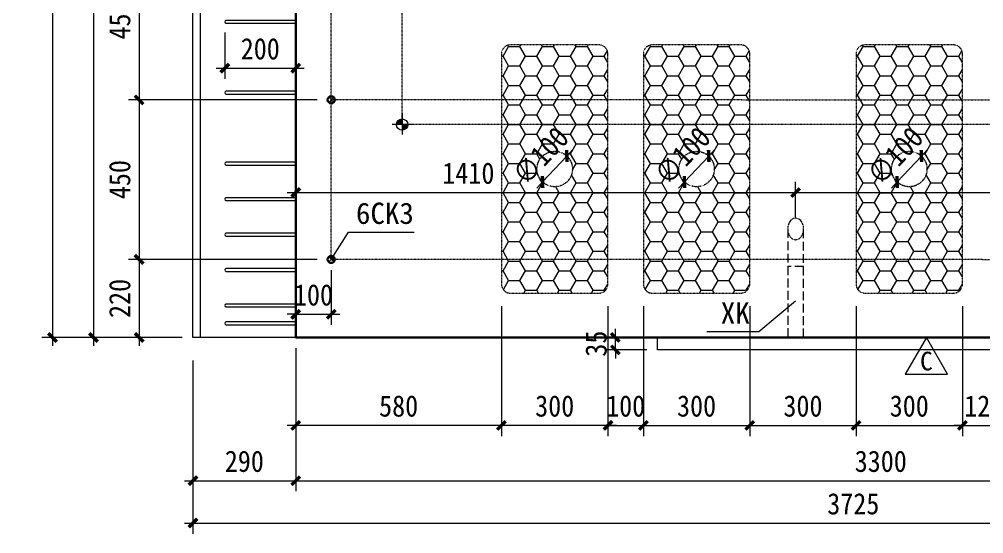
# Model space of a CAD drawing. Header units: millimetres. Extents: x 147 to 28941, y 5 to 9031.
# Drawn here: x 19277 to 21997, y 3207 to 4657 of the extents above; entities that cross this region are included whole.
import ezdxf
from ezdxf.enums import TextEntityAlignment as Align

# ---------------------------------------------------------------- set-up
doc = ezdxf.new("R2010")
doc.units = ezdxf.units.MM
for name, pattern in [('DASH', [0.35, 0.25, -0.1]), ('DOT', [0.25, 0, -0.25]), ('DOTE', [2.42, 2, -0.2, 0.02, -0.2])]:
    doc.linetypes.add(name, pattern=pattern)
for name, color, linetype in [('S-DETL', 4, 'Continuous'), ('图层6', 50, 'DASH'), ('暗柱钢筋', 7, 'Continuous'), ('洞', 40, 'Continuous'), ('聚苯板', 5, 'Continuous')]:
    doc.layers.add(name, color=color, linetype=linetype)
for name, color, linetype, lineweight in [('YG-标注', 151, 'Continuous', 15), ('YZ-文字', 4, 'Continuous', 13), ('YZ-符号', 96, 'Continuous', 9), ('图层4', 7, 'Continuous', 13), ('填充', 7, 'Continuous', 5), ('文字标注', 7, 'Continuous', 15), ('轮廓线', 2, 'Continuous', 13), ('轮廓线0.15', 91, 'Continuous', 15), ('轴线', 1, 'DOTE', 9), ('连接孔', 1, 'DASH', 15)]:
    doc.layers.add(name, color=color, linetype=linetype, lineweight=lineweight)
doc.styles.add('YZ-样式 2', font='simhei.ttf', dxfattribs={"width": 0.9})
doc.styles.add('图签-黑体', font='simhei.ttf')
doc.styles.add('黑体', font='simhei.ttf')
doc.dimstyles.new('YZ-30', dxfattribs={"dimscale": 30, "dimtxt": 2, "dimasz": 0.8, "dimexe": 1, "dimexo": 1, "dimgap": 0.8, "dimtad": 1, "dimdec": 0, "dimzin": 1, "dimdsep": 46, "dimtxsty": 'YZ-样式 2', "dimblk": 'ARCHTICK', "dimcen": 250, "dimdle": 0.8, "dimclrd": 151, "dimclre": 151, "dimclrt": 7, "dimazin": 0, "dimtfac": 1, "dimtdec": 0, "dimtix": 1, "dimtmove": 2, "dimatfit": 2, "dimldrblk": 'ARCHTICK', "dimfxl": 1, "dimlwd": 9, "dimlwe": 9, "dimarcsym": 0})

# ---------------------------------------------------------------- blocks, each defined once
blk = doc.blocks.new('A$C450513D1')
at = {"layer": '文字标注', "lineweight": 13, "ltscale": 100}
h = blk.add_hatch(color=2, dxfattribs=at)
edge = h.paths.add_edge_path()
edge.add_arc((0, 0), 16, 90, 180)
edge.add_line((-16, 0), (0, 0))
edge.add_line((0, 0), (0, 16))
edge = h.paths.add_edge_path()
edge.add_line((16, 0), (0, 0))
edge.add_line((0, 0), (0, -16))
edge.add_arc((0, 0), 16, 270, 360)
at = {"layer": 'S-DETL', "color": 7, "lineweight": 13}
blk.add_circle((0, 0), 16, dxfattribs=at)
at = {"layer": '轴线', "color": 1, "linetype": 'DOTE', "lineweight": 5, "ltscale": 30}
for points in [[(0, 32), (0, -32)], [(32, 0), (-32, 0)]]:
    blk.add_lwpolyline(points, dxfattribs=at)
blk = doc.blocks.new('A$C15E43CF4')
at = {"layer": '洞', "lineweight": 30}
blk.add_circle((0, 0), 10, dxfattribs=at)
at = {"layer": '轴线', "color": 1, "linetype": 'DOTE', "lineweight": 13, "ltscale": 30}
for p, q in [((7.1, 7.1), (-7.1, -7.1)), ((-7.1, 7.1), (7.1, -7.1))]:
    blk.add_line(p, q, dxfattribs=at)
blk = doc.blocks.new('*U115')
at = {"layer": 'YG-标注'}
blk.add_blockref('A$C15E43CF4', (0, 0), dxfattribs=at)
blk = doc.blocks.new('*U116')
at = {"layer": 'YG-标注', "color": 0, "linetype": 'ByBlock', "lineweight": -2}
for p in [(0, 2250), (0, 1800), (0, 1350), (0, 900), (0, 450), (0, 0)]:
    blk.add_blockref('*U115', p, dxfattribs=at)
blk = doc.blocks.new('连接孔')
at = {"layer": '连接孔', "ltscale": 100}
blk.add_line((-22.5, -85), (22.5, -85), dxfattribs=at)
blk.add_lwpolyline([(22.5, 21), (22.5, -285), (-22.5, -285), (-22.5, 21)], dxfattribs=at)
at = {"layer": '连接孔', "ltscale": 0.1}
blk.add_ellipse((0, 21), major_axis=(0, -30.3), ratio=0.741528, start_param=-3.141592653589793, end_param=3.141592653589792, dxfattribs=at)
blk = doc.blocks.new('_ArchTick')
at = {"color": 0, "linetype": 'ByBlock', "const_width": 0.4}
blk.add_lwpolyline([(-0.5, -0.5), (0.5, 0.5)], dxfattribs=at)
blk = doc.blocks.new('*D192')
at = {"layer": 'Defpoints', "color": 0, "transparency": 16777216}
for p in [(19766.3, 3725.1), (23491.3, 3725.1), (23491.3, 3236.8)]:
    blk.add_point(p, dxfattribs=at)
at = {"layer": 'YG-标注', "color": 151, "lineweight": 9, "transparency": 16777216}
for p, q in [((19766.3, 3695.1), (19766.3, 3206.8)), ((23491.3, 3695.1), (23491.3, 3206.8)), ((19742.3, 3236.8), (23515.3, 3236.8))]:
    blk.add_line(p, q, dxfattribs=at)
at = {"layer": 'YG-标注', "color": 151, "lineweight": 9, "transparency": 16777216, "xscale": 24, "yscale": 24, "zscale": 24, "rotation": 180}
blk.add_blockref('_ArchTick', (19766.3, 3236.8), dxfattribs=at)
at = {"layer": 'YG-标注', "color": 151, "lineweight": 9, "transparency": 16777216, "xscale": 24, "yscale": 24, "zscale": 24}
blk.add_blockref('_ArchTick', (23491.3, 3236.8), dxfattribs=at)
at = {"layer": 'YG-标注', "color": 7, "transparency": 16777216, "insert": (21628.8, 3290.8), "char_height": 60, "attachment_point": 5, "style": 'YZ-样式 2'}
blk.add_mtext('3725', dxfattribs=at)
blk = doc.blocks.new('*D193')
at = {"layer": 'Defpoints', "color": 0, "transparency": 16777216}
for p in [(20056.3, 3760.1), (19766.3, 3725.1), (20056.3, 3356.3)]:
    blk.add_point(p, dxfattribs=at)
at = {"layer": 'YG-标注', "color": 151, "lineweight": 9, "transparency": 16777216}
for p, q in [((20056.3, 3730.1), (20056.3, 3326.3)), ((19766.3, 3695.1), (19766.3, 3326.3)), ((19742.3, 3356.3), (20080.3, 3356.3))]:
    blk.add_line(p, q, dxfattribs=at)
at = {"layer": 'YG-标注', "color": 151, "lineweight": 9, "transparency": 16777216, "xscale": 24, "yscale": 24, "zscale": 24, "rotation": 180}
blk.add_blockref('_ArchTick', (19766.3, 3356.3), dxfattribs=at)
at = {"layer": 'YG-标注', "color": 151, "lineweight": 9, "transparency": 16777216, "xscale": 24, "yscale": 24, "zscale": 24}
blk.add_blockref('_ArchTick', (20056.3, 3356.3), dxfattribs=at)
at = {"layer": 'YG-标注', "color": 7, "transparency": 16777216, "insert": (19911.3, 3410.6), "char_height": 60, "attachment_point": 5, "style": 'YZ-样式 2'}
blk.add_mtext('290', dxfattribs=at)
blk = doc.blocks.new('*D194')
at = {"layer": 'Defpoints', "color": 0, "transparency": 16777216}
for p in [(20056.3, 3760.1), (23356.3, 3760.1), (23356.3, 3356.3)]:
    blk.add_point(p, dxfattribs=at)
at = {"layer": 'YG-标注', "color": 151, "lineweight": 9, "transparency": 16777216}
for p, q in [((20056.3, 3730.1), (20056.3, 3326.3)), ((23356.3, 3730.1), (23356.3, 3326.3)), ((20032.3, 3356.3), (23380.3, 3356.3))]:
    blk.add_line(p, q, dxfattribs=at)
at = {"layer": 'YG-标注', "color": 151, "lineweight": 9, "transparency": 16777216, "xscale": 24, "yscale": 24, "zscale": 24, "rotation": 180}
blk.add_blockref('_ArchTick', (20056.3, 3356.3), dxfattribs=at)
at = {"layer": 'YG-标注', "color": 151, "lineweight": 9, "transparency": 16777216, "xscale": 24, "yscale": 24, "zscale": 24}
blk.add_blockref('_ArchTick', (23356.3, 3356.3), dxfattribs=at)
at = {"layer": 'YG-标注', "color": 7, "transparency": 16777216, "insert": (21706.3, 3410.6), "char_height": 60, "attachment_point": 5, "style": 'YZ-样式 2'}
blk.add_mtext('3300', dxfattribs=at)
blk = doc.blocks.new('*D197')
at = {"layer": 'Defpoints', "color": 0, "transparency": 16777216}
for p in [(21466.3, 4168.6), (21466.3, 4066.1), (20056.3, 3946.1)]:
    blk.add_point(p, dxfattribs=at)
at = {"layer": 'YG-标注', "color": 151, "lineweight": 9, "transparency": 16777216}
for p, q in [((20056.3, 3976.1), (20056.3, 4198.6)), ((21466.3, 4096.1), (21466.3, 4198.6)), ((20032.3, 4168.6), (21490.3, 4168.6))]:
    blk.add_line(p, q, dxfattribs=at)
at = {"layer": 'YG-标注', "color": 151, "lineweight": 9, "transparency": 16777216, "xscale": 24, "yscale": 24, "zscale": 24, "rotation": 180}
blk.add_blockref('_ArchTick', (20056.3, 4168.6), dxfattribs=at)
at = {"layer": 'YG-标注', "color": 151, "lineweight": 9, "transparency": 16777216, "xscale": 24, "yscale": 24, "zscale": 24}
blk.add_blockref('_ArchTick', (21466.3, 4168.6), dxfattribs=at)
at = {"layer": 'YG-标注', "color": 7, "transparency": 16777216, "insert": (20543.2, 4222.9), "char_height": 60, "attachment_point": 5, "style": 'YZ-样式 2'}
blk.add_mtext('1410', dxfattribs=at)
blk = doc.blocks.new('*D198')
at = {"layer": 'Defpoints', "color": 0, "transparency": 16777216}
for p in [(23356.3, 4168.6), (21466.3, 4066.1), (23356.3, 3826.5)]:
    blk.add_point(p, dxfattribs=at)
at = {"layer": 'YG-标注', "color": 151, "lineweight": 9, "transparency": 16777216}
for p, q in [((21466.3, 4096.1), (21466.3, 4198.6)), ((23356.3, 3856.5), (23356.3, 4198.6)), ((21442.3, 4168.6), (23380.3, 4168.6))]:
    blk.add_line(p, q, dxfattribs=at)
at = {"layer": 'YG-标注', "color": 151, "lineweight": 9, "transparency": 16777216, "xscale": 24, "yscale": 24, "zscale": 24, "rotation": 180}
blk.add_blockref('_ArchTick', (21466.3, 4168.6), dxfattribs=at)
at = {"layer": 'YG-标注', "color": 151, "lineweight": 9, "transparency": 16777216, "xscale": 24, "yscale": 24, "zscale": 24}
blk.add_blockref('_ArchTick', (23356.3, 4168.6), dxfattribs=at)
at = {"layer": 'YG-标注', "color": 7, "transparency": 16777216, "insert": (22436.5, 4233.2), "char_height": 60, "attachment_point": 5, "style": 'YZ-样式 2'}
blk.add_mtext('1890', dxfattribs=at)
blk = doc.blocks.new('*D204')
at = {"layer": 'Defpoints', "color": 0, "transparency": 16777216}
for p in [(20156.3, 3980.1), (20056.3, 3954.1), (20156.3, 3825.4)]:
    blk.add_point(p, dxfattribs=at)
at = {"layer": 'YG-标注', "color": 151, "lineweight": 9, "transparency": 16777216}
for p, q in [((20156.3, 3950.1), (20156.3, 3795.4)), ((20056.3, 3924.1), (20056.3, 3795.4)), ((20056.3, 3825.4), (20032.3, 3825.4)), ((20056.3, 3825.4), (20156.3, 3825.4)), ((20156.3, 3825.4), (20180.3, 3825.4))]:
    blk.add_line(p, q, dxfattribs=at)
at = {"layer": 'YG-标注', "color": 151, "lineweight": 9, "transparency": 16777216, "xscale": 24, "yscale": 24, "zscale": 24}
blk.add_blockref('_ArchTick', (20056.3, 3825.4), dxfattribs=at)
at = {"layer": 'YG-标注', "color": 151, "lineweight": 9, "transparency": 16777216, "xscale": 24, "yscale": 24, "zscale": 24, "rotation": 180}
blk.add_blockref('_ArchTick', (20156.3, 3825.4), dxfattribs=at)
at = {"layer": 'YG-标注', "color": 7, "transparency": 16777216, "insert": (20106.3, 3879.7), "char_height": 60, "attachment_point": 5, "style": 'YZ-样式 2'}
blk.add_mtext('100', dxfattribs=at)
blk = doc.blocks.new('*D212')
at = {"layer": 'Defpoints', "color": 0, "transparency": 16777216}
for p in [(19766.3, 6539.8), (19370.3, 3760.1), (19766.3, 3760.1)]:
    blk.add_point(p, dxfattribs=at)
at = {"layer": 'YG-标注', "color": 151, "lineweight": 9, "transparency": 16777216}
for p, q in [((19370.3, 6563.8), (19370.3, 3736.1)), ((19736.3, 6539.8), (19340.3, 6539.8)), ((19736.3, 3760.1), (19340.3, 3760.1))]:
    blk.add_line(p, q, dxfattribs=at)
at = {"layer": 'YG-标注', "color": 151, "lineweight": 9, "transparency": 16777216, "xscale": 24, "yscale": 24, "zscale": 24}
for p, rotation in [((19370.3, 6539.8), 90), ((19370.3, 3760.1), 270)]:
    blk.add_blockref('_ArchTick', p, dxfattribs=dict(at, rotation=rotation))
at = {"layer": 'YG-标注', "color": 7, "transparency": 16777216, "insert": (19315.9, 5150), "char_height": 60, "attachment_point": 5, "rotation": 90, "style": 'YZ-样式 2'}
blk.add_mtext('2780', dxfattribs=at)
blk = doc.blocks.new('*D214')
at = {"layer": 'Defpoints', "color": 0, "transparency": 16777216}
for p in [(20056.3, 6480.1), (19485.8, 3760.1), (19766.3, 3760.1)]:
    blk.add_point(p, dxfattribs=at)
at = {"layer": 'YG-标注', "color": 151, "lineweight": 9, "transparency": 16777216}
for p, q in [((19485.8, 6504.1), (19485.8, 3736.1)), ((20026.3, 6480.1), (19455.8, 6480.1)), ((19736.3, 3760.1), (19455.8, 3760.1))]:
    blk.add_line(p, q, dxfattribs=at)
at = {"layer": 'YG-标注', "color": 151, "lineweight": 9, "transparency": 16777216, "xscale": 24, "yscale": 24, "zscale": 24}
for p, rotation in [((19485.8, 6480.1), 90), ((19485.8, 3760.1), 270)]:
    blk.add_blockref('_ArchTick', p, dxfattribs=dict(at, rotation=rotation))
at = {"layer": 'YG-标注', "color": 7, "transparency": 16777216, "insert": (19431.4, 5120.1), "char_height": 60, "attachment_point": 5, "rotation": 90, "style": 'YZ-样式 2'}
blk.add_mtext('2720', dxfattribs=at)
blk = doc.blocks.new('*D234')
at = {"layer": 'Defpoints', "color": 0, "transparency": 16777216}
for p in [(20146.3, 4880.1), (19614.4, 4430.1), (20146.3, 4430.1)]:
    blk.add_point(p, dxfattribs=at)
at = {"layer": 'YG-标注', "color": 151, "lineweight": 9, "transparency": 16777216}
for p, q in [((19614.4, 4904.1), (19614.4, 4406.1)), ((20116.3, 4880.1), (19584.4, 4880.1)), ((20116.3, 4430.1), (19584.4, 4430.1))]:
    blk.add_line(p, q, dxfattribs=at)
at = {"layer": 'YG-标注', "color": 151, "lineweight": 9, "transparency": 16777216, "xscale": 24, "yscale": 24, "zscale": 24}
for p, rotation in [((19614.4, 4880.1), 90), ((19614.4, 4430.1), 270)]:
    blk.add_blockref('_ArchTick', p, dxfattribs=dict(at, rotation=rotation))
at = {"layer": 'YG-标注', "color": 7, "transparency": 16777216, "insert": (19560.1, 4655.1), "char_height": 60, "attachment_point": 5, "rotation": 90, "style": 'YZ-样式 2'}
blk.add_mtext('450', dxfattribs=at)
blk = doc.blocks.new('*D235')
at = {"layer": 'Defpoints', "color": 0, "transparency": 16777216}
for p in [(20146.3, 4430.1), (19614.4, 3980.1), (20146.3, 3980.1)]:
    blk.add_point(p, dxfattribs=at)
at = {"layer": 'YG-标注', "color": 151, "lineweight": 9, "transparency": 16777216}
for p, q in [((19614.4, 4454.1), (19614.4, 3956.1)), ((20116.3, 4430.1), (19584.4, 4430.1)), ((20116.3, 3980.1), (19584.4, 3980.1))]:
    blk.add_line(p, q, dxfattribs=at)
at = {"layer": 'YG-标注', "color": 151, "lineweight": 9, "transparency": 16777216, "xscale": 24, "yscale": 24, "zscale": 24}
for p, rotation in [((19614.4, 4430.1), 90), ((19614.4, 3980.1), 270)]:
    blk.add_blockref('_ArchTick', p, dxfattribs=dict(at, rotation=rotation))
at = {"layer": 'YG-标注', "color": 7, "transparency": 16777216, "insert": (19560.1, 4205.1), "char_height": 60, "attachment_point": 5, "rotation": 90, "style": 'YZ-样式 2'}
blk.add_mtext('450', dxfattribs=at)
blk = doc.blocks.new('*D236')
at = {"layer": 'Defpoints', "color": 0, "transparency": 16777216}
for p in [(20146.3, 3980.1), (19614.4, 3760.1), (19614.4, 3760.1)]:
    blk.add_point(p, dxfattribs=at)
at = {"layer": 'YG-标注', "color": 151, "lineweight": 9, "transparency": 16777216}
for p, q in [((19614.4, 4004.1), (19614.4, 3736.1)), ((20116.3, 3980.1), (19584.4, 3980.1)), ((19584.4, 3760.1), (19584.4, 3760.1))]:
    blk.add_line(p, q, dxfattribs=at)
at = {"layer": 'YG-标注', "color": 151, "lineweight": 9, "transparency": 16777216, "xscale": 24, "yscale": 24, "zscale": 24}
for p, rotation in [((19614.4, 3980.1), 90), ((19614.4, 3760.1), 270)]:
    blk.add_blockref('_ArchTick', p, dxfattribs=dict(at, rotation=rotation))
at = {"layer": 'YG-标注', "color": 7, "transparency": 16777216, "insert": (19560.1, 3870.1), "char_height": 60, "attachment_point": 5, "rotation": 90, "style": 'YZ-样式 2'}
blk.add_mtext('220', dxfattribs=at)
blk = doc.blocks.new('*D316')
at = {"layer": 'Defpoints', "color": 0, "transparency": 16777216}
for p in [(20957.7, 3760.1), (21076.3, 3760.1), (21076.3, 3725.1)]:
    blk.add_point(p, dxfattribs=at)
at = {"layer": 'YG-标注', "color": 151, "lineweight": 9, "transparency": 16777216}
for p, q in [((20957.7, 3760.1), (20957.7, 3784.1)), ((21046.3, 3760.1), (20927.7, 3760.1)), ((20957.7, 3725.1), (20957.7, 3760.1)), ((21046.3, 3725.1), (20927.7, 3725.1)), ((20957.7, 3725.1), (20957.7, 3701.1))]:
    blk.add_line(p, q, dxfattribs=at)
at = {"layer": 'YG-标注', "color": 151, "lineweight": 9, "transparency": 16777216, "xscale": 24, "yscale": 24, "zscale": 24}
for p, rotation in [((20957.7, 3760.1), 270), ((20957.7, 3725.1), 90)]:
    blk.add_blockref('_ArchTick', p, dxfattribs=dict(at, rotation=rotation))
at = {"layer": 'YG-标注', "color": 7, "transparency": 16777216, "insert": (20903.7, 3742.6), "char_height": 60, "attachment_point": 5, "rotation": 90, "style": 'YZ-样式 2'}
blk.add_mtext('35', dxfattribs=at)
blk = doc.blocks.new('*D325')
at = {"layer": 'Defpoints', "color": 0, "transparency": 16777216}
for p in [(19856.2, 4650.1), (20056.3, 4650.1), (20056.3, 4519.3)]:
    blk.add_point(p, dxfattribs=at)
at = {"layer": 'YG-标注', "color": 151, "lineweight": 9, "transparency": 16777216}
for p, q in [((19856.2, 4620.1), (19856.2, 4489.3)), ((20056.3, 4620.1), (20056.3, 4489.3)), ((19832.2, 4519.3), (20080.3, 4519.3))]:
    blk.add_line(p, q, dxfattribs=at)
at = {"layer": 'YG-标注', "color": 151, "lineweight": 9, "transparency": 16777216, "xscale": 24, "yscale": 24, "zscale": 24, "rotation": 180}
blk.add_blockref('_ArchTick', (19856.2, 4519.3), dxfattribs=at)
at = {"layer": 'YG-标注', "color": 151, "lineweight": 9, "transparency": 16777216, "xscale": 24, "yscale": 24, "zscale": 24}
blk.add_blockref('_ArchTick', (20056.3, 4519.3), dxfattribs=at)
at = {"layer": 'YG-标注', "color": 7, "transparency": 16777216, "insert": (19956.2, 4573.6), "char_height": 60, "attachment_point": 5, "style": 'YZ-样式 2'}
blk.add_mtext('200', dxfattribs=at)
blk = doc.blocks.new('*D327')
at = {"layer": 'Defpoints', "color": 0, "transparency": 16777216}
for p in [(21036.8, 3878.4), (21336.8, 3878.4), (21336.8, 3512.2)]:
    blk.add_point(p, dxfattribs=at)
at = {"layer": 'YG-标注', "color": 151, "lineweight": 9, "transparency": 16777216}
for p, q in [((21036.8, 3848.4), (21036.8, 3482.2)), ((21336.8, 3848.4), (21336.8, 3482.2)), ((21012.8, 3512.2), (21360.8, 3512.2))]:
    blk.add_line(p, q, dxfattribs=at)
at = {"layer": 'YG-标注', "color": 151, "lineweight": 9, "transparency": 16777216, "xscale": 24, "yscale": 24, "zscale": 24, "rotation": 180}
blk.add_blockref('_ArchTick', (21036.8, 3512.2), dxfattribs=at)
at = {"layer": 'YG-标注', "color": 151, "lineweight": 9, "transparency": 16777216, "xscale": 24, "yscale": 24, "zscale": 24}
blk.add_blockref('_ArchTick', (21336.8, 3512.2), dxfattribs=at)
at = {"layer": 'YG-标注', "color": 7, "transparency": 16777216, "insert": (21186.8, 3566.5), "char_height": 60, "attachment_point": 5, "style": 'YZ-样式 2'}
blk.add_mtext('300', dxfattribs=at)
blk = doc.blocks.new('*D328')
at = {"layer": 'Defpoints', "color": 0, "transparency": 16777216}
for p in [(21820.9, 4271.5), (21752.6, 4198.4)]:
    blk.add_point(p, dxfattribs=at)
at = {"layer": 'YZ-符号', "color": 151, "lineweight": 9, "transparency": 16777216}
for p, q in [((21752.6, 4198.4), (21820.9, 4271.5)), ((21820.9, 4271.5), (21837.2, 4289)), ((21752.6, 4198.4), (21736.2, 4180.9))]:
    blk.add_line(p, q, dxfattribs=at)
at = {"layer": 'YZ-符号', "color": 151, "lineweight": 9, "transparency": 16777216, "xscale": 24, "yscale": 24, "zscale": 24}
for p, rotation in [((21820.9, 4271.5), 226.9311766600394), ((21752.6, 4198.4), 46.93117666003942)]:
    blk.add_blockref('_ArchTick', p, dxfattribs=dict(at, rotation=rotation))
at = {"layer": 'YZ-符号', "color": 7, "transparency": 16777216, "insert": (21747, 4272.1), "char_height": 60, "attachment_point": 5, "rotation": 46.9312, "style": 'YZ-样式 2'}
blk.add_mtext('∅100', dxfattribs=at)
blk = doc.blocks.new('*D329')
at = {"layer": 'Defpoints', "color": 0, "transparency": 16777216}
for p in [(21221, 4271.5), (21152.7, 4198.4)]:
    blk.add_point(p, dxfattribs=at)
at = {"layer": 'YZ-符号', "color": 151, "lineweight": 9, "transparency": 16777216}
for p, q in [((21152.7, 4198.4), (21221, 4271.5)), ((21221, 4271.5), (21237.4, 4289)), ((21152.7, 4198.4), (21136.3, 4180.9))]:
    blk.add_line(p, q, dxfattribs=at)
at = {"layer": 'YZ-符号', "color": 151, "lineweight": 9, "transparency": 16777216, "xscale": 24, "yscale": 24, "zscale": 24}
for p, rotation in [((21221, 4271.5), 226.931176660028), ((21152.7, 4198.4), 46.93117666002799)]:
    blk.add_blockref('_ArchTick', p, dxfattribs=dict(at, rotation=rotation))
at = {"layer": 'YZ-符号', "color": 7, "transparency": 16777216, "insert": (21147.1, 4272.1), "char_height": 60, "attachment_point": 5, "rotation": 46.9312, "style": 'YZ-样式 2'}
blk.add_mtext('∅100', dxfattribs=at)
blk = doc.blocks.new('*D330')
at = {"layer": 'Defpoints', "color": 0, "transparency": 16777216}
for p in [(20820.9, 4271.5), (20752.6, 4198.4)]:
    blk.add_point(p, dxfattribs=at)
at = {"layer": 'YZ-符号', "color": 151, "lineweight": 9, "transparency": 16777216}
for p, q in [((20752.6, 4198.4), (20820.9, 4271.5)), ((20820.9, 4271.5), (20837.3, 4289)), ((20752.6, 4198.4), (20736.2, 4180.9))]:
    blk.add_line(p, q, dxfattribs=at)
at = {"layer": 'YZ-符号', "color": 151, "lineweight": 9, "transparency": 16777216, "xscale": 24, "yscale": 24, "zscale": 24}
for p, rotation in [((20820.9, 4271.5), 226.9311766599967), ((20752.6, 4198.4), 46.93117665999674)]:
    blk.add_blockref('_ArchTick', p, dxfattribs=dict(at, rotation=rotation))
at = {"layer": 'YZ-符号', "color": 7, "transparency": 16777216, "insert": (20747, 4272.1), "char_height": 60, "attachment_point": 5, "rotation": 46.9312, "style": 'YZ-样式 2'}
blk.add_mtext('∅100', dxfattribs=at)
blk = doc.blocks.new('*D331')
at = {"layer": 'Defpoints', "color": 0, "transparency": 16777216}
for p in [(20936.7, 3878.4), (21036.8, 3878.4), (21036.8, 3512.2)]:
    blk.add_point(p, dxfattribs=at)
at = {"layer": 'YG-标注', "color": 151, "lineweight": 9, "transparency": 16777216}
for p, q in [((20936.7, 3848.4), (20936.7, 3482.2)), ((21036.8, 3848.4), (21036.8, 3482.2)), ((20936.7, 3512.2), (20912.7, 3512.2)), ((20936.7, 3512.2), (21036.8, 3512.2)), ((21036.8, 3512.2), (21060.8, 3512.2))]:
    blk.add_line(p, q, dxfattribs=at)
at = {"layer": 'YG-标注', "color": 151, "lineweight": 9, "transparency": 16777216, "xscale": 24, "yscale": 24, "zscale": 24}
blk.add_blockref('_ArchTick', (20936.7, 3512.2), dxfattribs=at)
at = {"layer": 'YG-标注', "color": 151, "lineweight": 9, "transparency": 16777216, "xscale": 24, "yscale": 24, "zscale": 24, "rotation": 180}
blk.add_blockref('_ArchTick', (21036.8, 3512.2), dxfattribs=at)
at = {"layer": 'YG-标注', "color": 7, "transparency": 16777216, "insert": (20986.8, 3566.5), "char_height": 60, "attachment_point": 5, "style": 'YZ-样式 2'}
blk.add_mtext('100', dxfattribs=at)
blk = doc.blocks.new('*D332')
at = {"layer": 'Defpoints', "color": 0, "transparency": 16777216}
for p in [(21336.8, 3878.4), (21636.7, 3878.4), (21636.7, 3512.2)]:
    blk.add_point(p, dxfattribs=at)
at = {"layer": 'YG-标注', "color": 151, "lineweight": 9, "transparency": 16777216}
for p, q in [((21336.8, 3848.4), (21336.8, 3482.2)), ((21636.7, 3848.4), (21636.7, 3482.2)), ((21312.8, 3512.2), (21660.7, 3512.2))]:
    blk.add_line(p, q, dxfattribs=at)
at = {"layer": 'YG-标注', "color": 151, "lineweight": 9, "transparency": 16777216, "xscale": 24, "yscale": 24, "zscale": 24, "rotation": 180}
blk.add_blockref('_ArchTick', (21336.8, 3512.2), dxfattribs=at)
at = {"layer": 'YG-标注', "color": 151, "lineweight": 9, "transparency": 16777216, "xscale": 24, "yscale": 24, "zscale": 24}
blk.add_blockref('_ArchTick', (21636.7, 3512.2), dxfattribs=at)
at = {"layer": 'YG-标注', "color": 7, "transparency": 16777216, "insert": (21486.8, 3566.5), "char_height": 60, "attachment_point": 5, "style": 'YZ-样式 2'}
blk.add_mtext('300', dxfattribs=at)
blk = doc.blocks.new('*D333')
at = {"layer": 'Defpoints', "color": 0, "transparency": 16777216}
for p in [(20636.7, 3878.4), (20936.7, 3878.4), (20636.7, 3512.2)]:
    blk.add_point(p, dxfattribs=at)
at = {"layer": 'YG-标注', "color": 151, "lineweight": 9, "transparency": 16777216}
for p, q in [((20636.7, 3848.4), (20636.7, 3482.2)), ((20936.7, 3848.4), (20936.7, 3482.2)), ((20960.7, 3512.2), (20612.7, 3512.2))]:
    blk.add_line(p, q, dxfattribs=at)
at = {"layer": 'YG-标注', "color": 151, "lineweight": 9, "transparency": 16777216, "xscale": 24, "yscale": 24, "zscale": 24, "rotation": 180}
blk.add_blockref('_ArchTick', (20636.7, 3512.2), dxfattribs=at)
at = {"layer": 'YG-标注', "color": 151, "lineweight": 9, "transparency": 16777216, "xscale": 24, "yscale": 24, "zscale": 24}
blk.add_blockref('_ArchTick', (20936.7, 3512.2), dxfattribs=at)
at = {"layer": 'YG-标注', "color": 7, "transparency": 16777216, "insert": (20786.7, 3566.5), "char_height": 60, "attachment_point": 5, "style": 'YZ-样式 2'}
blk.add_mtext('300', dxfattribs=at)
blk = doc.blocks.new('*D335')
at = {"layer": 'Defpoints', "color": 0, "transparency": 16777216}
for p in [(21636.7, 3878.4), (21936.7, 3878.4), (21936.7, 3512.2)]:
    blk.add_point(p, dxfattribs=at)
at = {"layer": 'YG-标注', "color": 151, "lineweight": 9, "transparency": 16777216}
for p, q in [((21636.7, 3848.4), (21636.7, 3482.2)), ((21936.7, 3848.4), (21936.7, 3482.2)), ((21612.7, 3512.2), (21960.7, 3512.2))]:
    blk.add_line(p, q, dxfattribs=at)
at = {"layer": 'YG-标注', "color": 151, "lineweight": 9, "transparency": 16777216, "xscale": 24, "yscale": 24, "zscale": 24, "rotation": 180}
blk.add_blockref('_ArchTick', (21636.7, 3512.2), dxfattribs=at)
at = {"layer": 'YG-标注', "color": 151, "lineweight": 9, "transparency": 16777216, "xscale": 24, "yscale": 24, "zscale": 24}
blk.add_blockref('_ArchTick', (21936.7, 3512.2), dxfattribs=at)
at = {"layer": 'YG-标注', "color": 7, "transparency": 16777216, "insert": (21786.7, 3566.5), "char_height": 60, "attachment_point": 5, "style": 'YZ-样式 2'}
blk.add_mtext('300', dxfattribs=at)
blk = doc.blocks.new('*D336')
at = {"layer": 'Defpoints', "color": 0, "transparency": 16777216}
for p in [(21936.7, 3878.4), (22056.8, 3876.7), (22056.8, 3512.2)]:
    blk.add_point(p, dxfattribs=at)
at = {"layer": 'YG-标注', "color": 151, "lineweight": 9, "transparency": 16777216}
for p, q in [((21936.7, 3848.4), (21936.7, 3482.2)), ((22056.8, 3846.7), (22056.8, 3482.2)), ((21936.7, 3512.2), (21912.7, 3512.2)), ((21936.7, 3512.2), (22056.8, 3512.2)), ((22056.8, 3512.2), (22080.8, 3512.2))]:
    blk.add_line(p, q, dxfattribs=at)
at = {"layer": 'YG-标注', "color": 151, "lineweight": 9, "transparency": 16777216, "xscale": 24, "yscale": 24, "zscale": 24}
blk.add_blockref('_ArchTick', (21936.7, 3512.2), dxfattribs=at)
at = {"layer": 'YG-标注', "color": 151, "lineweight": 9, "transparency": 16777216, "xscale": 24, "yscale": 24, "zscale": 24, "rotation": 180}
blk.add_blockref('_ArchTick', (22056.8, 3512.2), dxfattribs=at)
at = {"layer": 'YG-标注', "color": 7, "transparency": 16777216, "insert": (21996.8, 3566.5), "char_height": 60, "attachment_point": 5, "style": 'YZ-样式 2'}
blk.add_mtext('120', dxfattribs=at)
blk = doc.blocks.new('*D338')
at = {"layer": 'Defpoints', "color": 0, "transparency": 16777216}
for p in [(20636.7, 3878.4), (20056.3, 3650.7), (20056.3, 3512.2)]:
    blk.add_point(p, dxfattribs=at)
at = {"layer": 'YG-标注', "color": 151, "lineweight": 9, "transparency": 16777216}
for p, q in [((20636.7, 3848.4), (20636.7, 3482.2)), ((20056.3, 3620.7), (20056.3, 3482.2)), ((20660.7, 3512.2), (20032.3, 3512.2))]:
    blk.add_line(p, q, dxfattribs=at)
at = {"layer": 'YG-标注', "color": 151, "lineweight": 9, "transparency": 16777216, "xscale": 24, "yscale": 24, "zscale": 24, "rotation": 180}
blk.add_blockref('_ArchTick', (20056.3, 3512.2), dxfattribs=at)
at = {"layer": 'YG-标注', "color": 151, "lineweight": 9, "transparency": 16777216, "xscale": 24, "yscale": 24, "zscale": 24}
blk.add_blockref('_ArchTick', (20636.7, 3512.2), dxfattribs=at)
at = {"layer": 'YG-标注', "color": 7, "transparency": 16777216, "insert": (20346.5, 3566.5), "char_height": 60, "attachment_point": 5, "style": 'YZ-样式 2'}
blk.add_mtext('580', dxfattribs=at)

msp = doc.modelspace()

# ---------------------------------------------------------------- hatches: boundary and pattern name
at = {"layer": '填充', "lineweight": 9}
h = msp.add_hatch(dxfattribs=at)
h.set_pattern_fill('HONEY', color=43, scale=10, style=0)
h.set_pattern_definition([(0, (-6918.176, -5675.593), (47.625, 27.496306), [31.75, -63.5]), (120, (-6918.176, -5675.593), (-47.625, 27.496307), [31.75, -63.5]), (60, (-6918.176, -5675.593), (1e-07, 54.992613), [-63.5, 31.75])])
edge = h.paths.add_edge_path()
edge.add_line((20936.7, 3910.1), (20936.7, 4559.8))
edge.add_arc((20911.7, 4559.8), 25, 0, 90)
edge.add_line((20911.7, 4584.8), (20661.7, 4584.8))
edge.add_arc((20661.7, 4559.8), 25, 90, 180)
edge.add_line((20636.7, 4559.8), (20636.7, 3910.1))
edge.add_arc((20661.7, 3910.1), 25, 180, 270)
edge.add_line((20661.7, 3885.1), (20911.7, 3885.1))
edge.add_arc((20911.7, 3910.1), 25, 270, 360)
edge = h.paths.add_edge_path(flags=16)
edge.add_arc((20786.7, 4235), 50, 0, 360)
h = msp.add_hatch(dxfattribs=at)
h.set_pattern_fill('HONEY', color=43, scale=10, style=0)
h.set_pattern_definition([(0, (-6518.078, -5675.593), (47.625, 27.496306), [31.75, -63.5]), (120, (-6518.078, -5675.593), (-47.625, 27.496307), [31.75, -63.5]), (60, (-6518.078, -5675.593), (1e-07, 54.992613), [-63.5, 31.75])])
edge = h.paths.add_edge_path()
edge.add_line((21336.8, 3910.1), (21336.8, 4559.8))
edge.add_arc((21311.8, 4559.8), 25, 0, 90)
edge.add_line((21311.8, 4584.8), (21061.8, 4584.8))
edge.add_arc((21061.8, 4559.8), 25, 90, 180)
edge.add_line((21036.8, 4559.8), (21036.8, 3910.1))
edge.add_arc((21061.8, 3910.1), 25, 180, 270)
edge.add_line((21061.8, 3885.1), (21311.8, 3885.1))
edge.add_arc((21311.8, 3910.1), 25, 270, 360)
edge = h.paths.add_edge_path(flags=16)
edge.add_arc((21186.8, 4235), 50, 0, 360)
h = msp.add_hatch(dxfattribs=at)
h.set_pattern_fill('HONEY', color=43, scale=10, style=0)
h.set_pattern_definition([(0, (-5918.183, -5675.593), (47.625, 27.496306), [31.75, -63.5]), (120, (-5918.183, -5675.593), (-47.625, 27.496307), [31.75, -63.5]), (60, (-5918.183, -5675.593), (1e-07, 54.992613), [-63.5, 31.75])])
edge = h.paths.add_edge_path()
edge.add_line((21936.7, 3910.1), (21936.7, 4559.8))
edge.add_arc((21911.7, 4559.8), 25, 0, 90)
edge.add_line((21911.7, 4584.8), (21661.7, 4584.8))
edge.add_arc((21661.7, 4559.8), 25, 90, 180)
edge.add_line((21636.7, 4559.8), (21636.7, 3910.1))
edge.add_arc((21661.7, 3910.1), 25, 180, 270)
edge.add_line((21661.7, 3885.1), (21911.7, 3885.1))
edge.add_arc((21911.7, 3910.1), 25, 270, 360)
edge = h.paths.add_edge_path(flags=16)
edge.add_arc((21786.7, 4235), 50, 0, 360)

# ---------------------------------------------------------------- linework, layer by layer
at = {"layer": 'YZ-符号'}
for points in [[(20156.3, 3980.1), (20204.8, 4057.4), (20390, 4057.4)], [(21465.8, 3862.6), (21362.8, 3776.2), (21216.1, 3776.2)]]:
    msp.add_lwpolyline(points, dxfattribs=at)
at = {"layer": 'YZ-符号', "color": 1, "lineweight": 15}
msp.add_lwpolyline([(21834.9, 3760.1), (21775.3, 3656.7), (21894.6, 3656.7)], close=True, dxfattribs=at)
at = {"layer": '暗柱钢筋', "color": 1, "lineweight": 9, "ltscale": 100}
for points in [[(20056.3, 4654.1), (19859.3, 4654.1, 0.780776), (19859.3, 4646.1), (20056.3, 4646.1)], [(20056.3, 4454.1), (19859.3, 4454.1, 0.780776), (19859.3, 4446.1), (20056.3, 4446.1)], [(20056.3, 4254.1), (19859.3, 4254.1, 0.780776), (19859.3, 4246.1), (20056.3, 4246.1)], [(20056.3, 4154.1), (19859.3, 4154.1, 0.780776), (19859.3, 4146.1), (20056.3, 4146.1)], [(20056.3, 4054.1), (19859.3, 4054.1, 0.780776), (19859.3, 4046.1), (20056.3, 4046.1)], [(20056.3, 3954.1), (19859.3, 3954.1, 0.780776), (19859.3, 3946.1), (20056.3, 3946.1)], [(20056.3, 3854.1), (19859.3, 3854.1, 0.780776), (19859.3, 3846.1), (20056.3, 3846.1)], [(20056.3, 3804.1), (19859.3, 3804.1, 0.780776), (19859.3, 3796.1), (20056.3, 3796.1)]]:
    msp.add_lwpolyline(points, format="xyb", dxfattribs=at)
at = {"layer": '聚苯板', "color": 6, "linetype": 'DASH', "lineweight": 9, "ltscale": 0.2}
for points in [[(20936.7, 3910.1), (20936.7, 4559.8, 0.414214), (20911.7, 4584.8), (20661.7, 4584.8, 0.414214), (20636.7, 4559.8), (20636.7, 3910.1, 0.414214), (20661.7, 3885.1), (20911.7, 3885.1, 0.414214)], [(21336.8, 3910.1), (21336.8, 4559.8, 0.414214), (21311.8, 4584.8), (21061.8, 4584.8, 0.414214), (21036.8, 4559.8), (21036.8, 3910.1, 0.414214), (21061.8, 3885.1), (21311.8, 3885.1, 0.414214)], [(21936.7, 3910.1), (21936.7, 4559.8, 0.414214), (21911.7, 4584.8), (21661.7, 4584.8, 0.414214), (21636.7, 4559.8), (21636.7, 3910.1, 0.414214), (21661.7, 3885.1), (21911.7, 3885.1, 0.414214)]]:
    msp.add_lwpolyline(points, format="xyb", close=True, dxfattribs=at)
for centre in [(20786.7, 4235), (21186.8, 4235), (21786.7, 4235)]:
    msp.add_circle(centre, 50, dxfattribs=at)
at = {"layer": '轮廓线', "lineweight": 30}
msp.add_lwpolyline([(20056.3, 6480.1), (23356.3, 6480.1), (23356.3, 3760.1), (20056.3, 3760.1)], close=True, dxfattribs=at)
at = {"layer": '轮廓线0.15', "color": 3, "lineweight": 15}
for p, q in [((19766.3, 3760.1), (19766.3, 6539.8)), ((19786.3, 6539.8), (19786.3, 3760.1)), ((20056.3, 3760.1), (19766.3, 3760.1)), ((21076.3, 3725.1), (21076.3, 3760.1))]:
    msp.add_line(p, q, dxfattribs=at)
msp.add_lwpolyline([(23491.3, 6605.1), (23491.3, 3725.1), (21076.3, 3725.1)], dxfattribs=at)
at = {"layer": '轴线', "color": 253, "linetype": 'DOT', "lineweight": 15, "ltscale": 0.1}
for p, q in [((20156.3, 3980.1), (20156.3, 6230.1)), ((20158.5, 4430.8), (23056.3, 4430.1)), ((20158.5, 3980.8), (23056.3, 3980.1))]:
    msp.add_line(p, q, dxfattribs=at)
msp.add_lwpolyline([(20356.3, 5880.1), (22906.3, 5880.1), (22906.3, 4360.1), (20356.3, 4360.1)], close=True, dxfattribs=at)

# ---------------------------------------------------------------- block references
at = {"layer": 'YG-标注'}
msp.add_blockref('*U116', (20156.3, 3980.1), dxfattribs=at)
at = {"layer": '图层4', "xscale": -1}
msp.add_blockref('连接孔', (21466.3, 4045.1), dxfattribs=at)
at = {"layer": '图层6'}
msp.add_blockref('A$C450513D1', (20356.3, 4360.1), dxfattribs=at)

# ---------------------------------------------------------------- texts
at = {"layer": 'YZ-文字', "style": '黑体'}
for s, rotation, p in [('6CK3', 360, (20389.4, 4062.2)), ('XK', 0, (21336.7, 3781))]:
    msp.add_text(s, height=60, rotation=rotation, dxfattribs=at).set_placement(p, align=Align.BOTTOM_RIGHT)
at = {"layer": 'YZ-符号', "color": 1, "lineweight": 15, "style": '图签-黑体'}
msp.add_text('C', height=52.5, dxfattribs=at).set_placement((21817.2, 3667.3))

# ---------------------------------------------------------------- dimensions: what is measured, and where the dimension line sits
at = {"layer": 'YG-标注', "color": 3}
for base, p1, p2, picture, middle in [((19370.3, 3760.1), (19766.3, 6539.8), (19766.3, 3760.1), '*D212', (19315.9, 5150)), ((19485.8, 3760.1), (20056.3, 6480.1), (19766.3, 3760.1), '*D214', (19431.4, 5120.1)), ((19614.4, 4430.1), (20146.3, 4880.1), (20146.3, 4430.1), '*D234', (19560.1, 4655.1)), ((19614.4, 3980.1), (20146.3, 4430.1), (20146.3, 3980.1), '*D235', (19560.1, 4205.1)), ((19614.4, 3760.1), (20146.3, 3980.1), (19614.4, 3760.1), '*D236', (19560.1, 3870.1))]:
    dim = msp.add_linear_dim(base=base, p1=p1, p2=p2, angle=90, dimstyle='YZ-30', override={"dimfxl": 20}, dxfattribs=at)
    dim.commit()
    dim.dimension.update_dxf_attribs({"geometry": picture, "text_midpoint": middle})
at = {"layer": 'YG-标注', "color": 0}
for base, p1, p2, picture, middle in [((20056.3, 4519.3), (19856.2, 4650.1), (20056.3, 4650.1), '*D325', (19956.2, 4573.6)), ((20056.3, 3512.2), (20636.7, 3878.4), (20056.3, 3650.7), '*D338', (20346.5, 3566.5)), ((20636.7, 3512.2), (20936.7, 3878.4), (20636.7, 3878.4), '*D333', (20786.7, 3566.5)), ((21036.8, 3512.2), (20936.7, 3878.4), (21036.8, 3878.4), '*D331', (20986.8, 3566.5)), ((21336.8, 3512.2), (21036.8, 3878.4), (21336.8, 3878.4), '*D327', (21186.8, 3566.5)), ((21636.7, 3512.2), (21336.8, 3878.4), (21636.7, 3878.4), '*D332', (21486.8, 3566.5)), ((21936.7, 3512.2), (21636.7, 3878.4), (21936.7, 3878.4), '*D335', (21786.7, 3566.5)), ((22056.8, 3512.2), (21936.7, 3878.4), (22056.8, 3876.7), '*D336', (21996.8, 3566.5))]:
    dim = msp.add_linear_dim(base=base, p1=p1, p2=p2, dimstyle='YZ-30', override={"dimfxl": 20}, dxfattribs=at)
    dim.commit()
    dim.dimension.update_dxf_attribs({"geometry": picture, "text_midpoint": middle})
at = {"layer": 'YG-标注', "color": 3}
for base, p1, p2, picture, middle in [((23356.3, 4168.6), (21466.3, 4066.1), (23356.3, 3826.5), '*D198', (22436.5, 4233.2)), ((21466.3, 4168.6), (20056.3, 3946.1), (21466.3, 4066.1), '*D197', (20543.2, 4222.9))]:
    dim = msp.add_linear_dim(base=base, p1=p1, p2=p2, dimstyle='YZ-30', override={"dimfxl": 20}, dxfattribs=at)
    dim.commit()
    dim.dimension.update_dxf_attribs({"geometry": picture, "text_midpoint": middle, "dimtype": 160})
for base, p1, p2, picture, middle in [((20156.3, 3825.4), (20056.3, 3954.1), (20156.3, 3980.1), '*D204', (20106.3, 3879.7)), ((20056.3, 3356.3), (19766.3, 3725.1), (20056.3, 3760.1), '*D193', (19911.3, 3410.6)), ((23356.3, 3356.3), (20056.3, 3760.1), (23356.3, 3760.1), '*D194', (21706.3, 3410.6)), ((23491.3, 3236.8), (19766.3, 3725.1), (23491.3, 3725.1), '*D192', (21628.8, 3290.8))]:
    dim = msp.add_linear_dim(base=base, p1=p1, p2=p2, dimstyle='YZ-30', override={"dimfxl": 20}, dxfattribs=at)
    dim.commit()
    dim.dimension.update_dxf_attribs({"geometry": picture, "text_midpoint": middle})
at = {"layer": 'YG-标注', "color": 0}
dim = msp.add_linear_dim(base=(20957.7, 3760.1), p1=(21076.3, 3725.1), p2=(21076.3, 3760.1), angle=90, dimstyle='YZ-30', override={"dimfxl": 20}, dxfattribs=at)
dim.commit()
dim.dimension.update_dxf_attribs({"geometry": '*D316', "text_midpoint": (20903.7, 3742.6)})
at = {"layer": 'YZ-符号'}
for p1, p2, picture, middle in [((20752.6, 4198.4), (20820.9, 4271.5), '*D330', (20747, 4272.1)), ((21152.7, 4198.4), (21221, 4271.5), '*D329', (21147.1, 4272.1)), ((21752.6, 4198.4), (21820.9, 4271.5), '*D328', (21747, 4272.1))]:
    dim = msp.add_diameter_dim_2p(p1=p1, p2=p2, dimstyle='YZ-30', dxfattribs=at)
    dim.commit()
    dim.dimension.update_dxf_attribs({"geometry": picture, "text_midpoint": middle})

doc.saveas('drawing.dxf')
